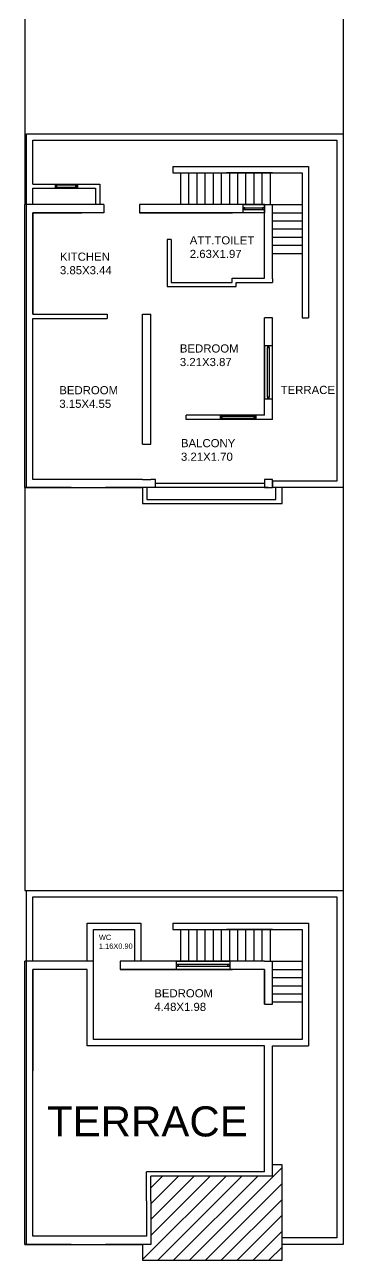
# Model space of a CAD drawing. Header units: metres. Extents: x 1916 to 2048, y 881 to 949.
# Drawn here: x 1960.38 to 1969.38, y 881.28 to 916.19 of the extents above; entities that cross this region are included whole.
import ezdxf

# ---------------------------------------------------------------- set-up
doc = ezdxf.new("R2010")
doc.units = ezdxf.units.M
doc.layers.add('DIL', color=7, linetype='Continuous')
doc.layers.add('WINDOWS', color=5, linetype='Continuous')
doc.styles.get("Standard").update_dxf_attribs({"font": 'arial.ttf'})

msp = doc.modelspace()

# ---------------------------------------------------------------- hatches: boundary and pattern name
h = msp.add_hatch()
h.set_pattern_fill('ANSI31', color=256, scale=0.1)
h.set_pattern_definition([(45, (-87.57945, -35.78175), (-0.224506403, 0.224506403), [])])
h.paths.add_polyline_path([(1967.653, 881.278), (1967.653, 881.728), (1967.653, 883.979), (1967.379, 883.979), (1967.379, 883.708), (1967.379, 883.658), (1963.939, 883.658), (1963.939, 882.958), (1963.939, 881.728), (1963.709, 881.728), (1963.709, 881.278)])

# ---------------------------------------------------------------- linework, layer by layer
for p, q in [((1960.379, 920.874), (1960.379, 911.111)), ((1969.379, 920.874), (1969.379, 913.111)), ((1960.429, 913.111), (1969.379, 913.111)), ((1960.429, 911.111), (1960.429, 913.111)), ((1969.379, 913.111), (1969.379, 903.111)), ((1960.609, 912.931), (1969.199, 912.931)), ((1960.609, 911.691), (1960.609, 912.931)), ((1969.199, 912.931), (1969.199, 903.291)), ((1964.559, 912.191), (1964.559, 912.011)), ((1964.559, 912.011), (1967.319, 912.011)), ((1964.789, 911.111), (1964.789, 912.011)), ((1965.019, 911.111), (1965.019, 912.011)), ((1965.249, 911.111), (1965.249, 912.011)), ((1965.479, 911.111), (1965.479, 912.011)), ((1965.709, 911.111), (1965.709, 912.011)), ((1965.939, 911.111), (1965.939, 912.011)), ((1967.379, 912.011), (1966.079, 912.011)), ((1966.169, 911.111), (1966.169, 912.011)), ((1966.399, 911.111), (1966.399, 912.011)), ((1966.629, 911.111), (1966.629, 912.011)), ((1966.859, 911.111), (1966.859, 912.011)), ((1967.089, 911.111), (1967.089, 912.011)), ((1967.319, 911.111), (1967.319, 912.011)), ((1967.319, 912.011), (1968.219, 912.011)), ((1968.219, 912.011), (1968.219, 907.911)), ((1960.609, 911.691), (1962.498, 911.691)), ((1962.498, 911.691), (1962.498, 911.111)), ((1960.609, 911.111), (1960.609, 911.571)), ((1960.609, 911.121), (1960.609, 911.571)), ((1960.609, 911.571), (1962.378, 911.571)), ((1962.378, 911.571), (1962.378, 911.111)), ((1960.379, 903.111), (1960.379, 911.111)), ((1962.609, 911.111), (1960.379, 911.111)), ((1960.609, 911.111), (1960.609, 911.121)), ((1962.618, 911.111), (1962.609, 911.111)), ((1962.618, 911.111), (1962.618, 910.881)), ((1967.149, 911.111), (1963.618, 911.111)), ((1963.618, 911.111), (1963.618, 910.881)), ((1967.149, 911.111), (1967.149, 911.111)), ((1967.149, 909.031), (1967.149, 911.111)), ((1967.149, 911.111), (1967.379, 911.111)), ((1967.379, 909.008), (1967.379, 911.111)), ((1967.379, 909.008), (1967.379, 911.111)), ((1967.379, 911.111), (1968.219, 911.111)), ((1960.609, 908.011), (1960.609, 910.881)), ((1962.618, 910.881), (1960.609, 910.881)), ((1960.843, 910.881), (1960.609, 910.881)), ((1960.609, 910.881), (1960.609, 908.011)), ((1960.609, 910.881), (1961.989, 910.881)), ((1960.609, 908.011), (1960.609, 910.881)), ((1967.149, 910.881), (1963.618, 910.881)), ((1963.618, 910.881), (1966.248, 910.881)), ((1967.379, 910.881), (1968.219, 910.881)), ((1967.379, 910.651), (1968.219, 910.651)), ((1967.379, 910.421), (1968.219, 910.421)), ((1964.399, 910.121), (1964.399, 908.791)), ((1964.519, 910.121), (1964.399, 910.121)), ((1964.519, 910.121), (1964.519, 908.911)), ((1964.519, 910.121), (1964.519, 908.911)), ((1967.379, 910.191), (1968.219, 910.191)), ((1967.379, 909.961), (1968.219, 909.961)), ((1967.379, 909.731), (1968.219, 909.731)), ((1964.519, 908.911), (1966.237, 908.911)), ((1966.237, 908.911), (1966.237, 909.031)), ((1966.237, 908.911), (1966.237, 909.031)), ((1966.237, 909.031), (1967.149, 909.031)), ((1966.357, 908.791), (1966.357, 908.911)), ((1966.357, 908.911), (1967.149, 908.911)), ((1967.149, 908.911), (1967.379, 908.911)), ((1967.379, 909.008), (1967.379, 908.911)), ((1964.399, 908.791), (1966.237, 908.791)), ((1966.237, 908.791), (1966.357, 908.791)), ((1960.609, 908.011), (1962.709, 908.011)), ((1960.609, 903.341), (1960.609, 907.891)), ((1960.609, 907.891), (1962.709, 907.891)), ((1960.609, 903.341), (1960.609, 907.841)), ((1960.609, 903.341), (1960.609, 907.831)), ((1962.709, 908.011), (1962.709, 907.891)), ((1963.709, 904.341), (1963.709, 908.011)), ((1963.709, 908.011), (1963.939, 908.011)), ((1963.709, 908.011), (1963.939, 908.011)), ((1963.939, 904.341), (1963.939, 908.011)), ((1967.149, 905.161), (1967.149, 907.911)), ((1967.149, 905.161), (1967.149, 907.911)), ((1967.149, 905.161), (1967.149, 907.911)), ((1967.149, 905.161), (1967.149, 907.911)), ((1967.379, 907.911), (1967.149, 907.911)), ((1967.379, 905.091), (1967.379, 907.911)), ((1968.219, 907.911), (1968.399, 907.911)), ((1967.379, 905.091), (1967.379, 906.841)), ((1967.379, 905.041), (1967.379, 906.841)), ((1963.939, 905.161), (1963.939, 905.161)), ((1963.939, 905.041), (1963.939, 905.041)), ((1963.939, 905.041), (1963.939, 905.041)), ((1967.149, 905.161), (1964.939, 905.161)), ((1964.939, 905.041), (1964.939, 905.161)), ((1967.379, 905.041), (1964.939, 905.041)), ((1963.709, 904.341), (1963.939, 904.341)), ((1963.709, 903.341), (1960.609, 903.341)), ((1961.695, 903.341), (1960.609, 903.341)), ((1963.709, 903.341), (1963.939, 903.341)), ((1964.069, 903.341), (1963.939, 903.341)), ((1964.069, 903.111), (1964.069, 903.341)), ((1967.379, 903.341), (1967.149, 903.341)), ((1967.149, 903.341), (1967.149, 903.111)), ((1967.149, 903.291), (1967.149, 903.111)), ((1967.379, 903.111), (1967.379, 903.341)), ((1969.199, 903.291), (1967.379, 903.291)), ((1967.379, 903.291), (1967.379, 903.111)), ((1961.695, 903.111), (1960.379, 903.111)), ((1960.379, 903.111), (1960.559, 903.111)), ((1960.379, 903.111), (1960.379, 891.728)), ((1960.429, 903.111), (1963.709, 903.111)), ((1960.559, 903.111), (1961.695, 903.111)), ((1965.009, 903.111), (1962.659, 903.111)), ((1963.709, 903.111), (1963.709, 902.661)), ((1963.829, 903.111), (1963.829, 902.781)), ((1965.009, 903.231), (1964.069, 903.231)), ((1967.149, 903.231), (1965.009, 903.231)), ((1967.259, 903.111), (1965.009, 903.111)), ((1967.149, 903.111), (1967.379, 903.111)), ((1967.259, 903.111), (1967.379, 903.111)), ((1969.379, 903.111), (1967.379, 903.111)), ((1967.473, 902.781), (1967.473, 903.111)), ((1967.653, 902.661), (1967.653, 903.111)), ((1969.379, 903.111), (1969.379, 891.728)), ((1963.709, 902.661), (1967.653, 902.661)), ((1963.829, 902.781), (1967.473, 902.781)), ((1960.379, 891.728), (1969.379, 891.728)), ((1960.429, 891.728), (1969.379, 891.728)), ((1960.429, 889.728), (1960.429, 891.728)), ((1960.609, 891.548), (1969.199, 891.548)), ((1960.609, 889.728), (1960.609, 891.548)), ((1969.199, 891.548), (1969.199, 881.908)), ((1969.379, 891.728), (1969.379, 881.728)), ((1962.139, 889.728), (1962.139, 890.808)), ((1962.139, 890.808), (1963.659, 890.808)), ((1963.659, 890.808), (1963.659, 889.728)), ((1964.559, 890.808), (1964.559, 890.628)), ((1962.319, 889.728), (1962.319, 890.628)), ((1962.319, 890.628), (1963.479, 890.628)), ((1963.479, 890.628), (1963.479, 889.728)), ((1964.559, 890.628), (1967.319, 890.628)), ((1964.789, 889.728), (1964.789, 890.628)), ((1965.019, 889.728), (1965.019, 890.628)), ((1965.249, 889.728), (1965.249, 890.628)), ((1965.479, 889.728), (1965.479, 890.628)), ((1965.709, 889.728), (1965.709, 890.628)), ((1965.939, 889.728), (1965.939, 890.628)), ((1967.379, 890.628), (1966.079, 890.628)), ((1966.169, 889.728), (1966.169, 890.628)), ((1966.399, 889.728), (1966.399, 890.628)), ((1966.629, 889.728), (1966.629, 890.628)), ((1966.859, 889.728), (1966.859, 890.628)), ((1967.089, 889.728), (1967.089, 890.628)), ((1967.319, 889.728), (1967.319, 890.628)), ((1967.319, 890.628), (1968.219, 890.628)), ((1968.219, 890.628), (1968.219, 887.518)), ((1960.609, 889.728), (1960.609, 890.188)), ((1960.609, 889.738), (1960.609, 890.188)), ((1960.379, 881.728), (1960.379, 889.728)), ((1962.319, 889.728), (1960.379, 889.728)), ((1960.609, 889.728), (1960.609, 889.738)), ((1962.319, 889.498), (1962.319, 889.728)), ((1967.149, 889.728), (1963.079, 889.728)), ((1963.079, 889.728), (1963.079, 889.498)), ((1967.149, 889.728), (1967.379, 889.728)), ((1967.379, 888.518), (1967.379, 889.728)), ((1967.379, 888.518), (1967.379, 889.728)), ((1967.379, 889.728), (1968.219, 889.728)), ((1960.609, 886.628), (1960.609, 889.498)), ((1962.139, 889.498), (1960.609, 889.498)), ((1960.843, 889.498), (1960.609, 889.498)), ((1960.609, 889.498), (1960.609, 886.628)), ((1960.609, 886.628), (1960.609, 889.498)), ((1962.139, 887.338), (1962.139, 889.498)), ((1962.319, 887.518), (1962.319, 889.498)), ((1967.149, 889.498), (1963.079, 889.498)), ((1963.079, 889.498), (1966.248, 889.498)), ((1967.149, 888.518), (1967.149, 889.498)), ((1967.149, 888.518), (1967.149, 889.498)), ((1967.149, 889.498), (1967.149, 888.518)), ((1967.379, 889.498), (1968.219, 889.498)), ((1967.379, 889.268), (1968.219, 889.268)), ((1967.379, 889.038), (1968.219, 889.038)), ((1967.379, 888.808), (1968.219, 888.808)), ((1967.149, 888.518), (1967.379, 888.518)), ((1967.379, 888.578), (1968.219, 888.578)), ((1967.149, 887.338), (1962.139, 887.338)), ((1967.149, 887.518), (1962.319, 887.518)), ((1968.219, 887.518), (1967.149, 887.518)), ((1967.149, 883.778), (1967.149, 887.338)), ((1967.379, 883.708), (1967.379, 887.338)), ((1967.379, 887.338), (1968.399, 887.338)), ((1960.609, 881.958), (1960.609, 886.628)), ((1967.149, 883.778), (1967.149, 886.528)), ((1967.149, 883.778), (1967.149, 886.528)), ((1967.149, 883.778), (1967.149, 886.528)), ((1960.609, 881.958), (1960.609, 886.458)), ((1960.609, 881.958), (1960.609, 886.448)), ((1967.379, 883.708), (1967.379, 885.458)), ((1967.379, 883.658), (1967.379, 885.458)), ((1963.819, 882.958), (1963.819, 883.778)), ((1967.149, 883.778), (1963.819, 883.778)), ((1963.939, 883.778), (1963.939, 883.778)), ((1963.939, 882.958), (1963.939, 883.658)), ((1967.379, 883.658), (1963.939, 883.658)), ((1963.939, 883.658), (1963.939, 883.658)), ((1963.939, 883.658), (1963.939, 883.658)), ((1963.819, 881.958), (1960.609, 881.958)), ((1961.695, 881.958), (1960.609, 881.958)), ((1961.695, 881.728), (1960.379, 881.728)), ((1960.379, 881.728), (1960.559, 881.728)), ((1960.429, 881.728), (1963.709, 881.728)), ((1960.559, 881.728), (1961.695, 881.728)), ((1963.939, 881.728), (1962.659, 881.728)), ((1963.709, 881.728), (1963.709, 881.278)), ((1969.199, 881.908), (1967.653, 881.908)), ((1969.379, 881.728), (1967.653, 881.728)), ((1967.653, 881.278), (1967.653, 881.728)), ((1963.709, 881.278), (1967.653, 881.278))]:
    msp.add_line(p, q)
for points in [[(1964.559, 912.191), (1967.319, 912.191), (1968.399, 912.191), (1968.399, 907.911)], [(1964.559, 890.808), (1967.319, 890.808), (1968.399, 890.808), (1968.399, 887.338)]]:
    msp.add_lwpolyline(points)
at = {"layer": 'DIL', "color": 4}
for p, q in [((1960.429, 903.111), (1960.429, 911.111)), ((1960.429, 881.728), (1960.429, 889.728))]:
    msp.add_line(p, q, dxfattribs=at)
at = {"layer": 'DIL'}
for p, q in [((1967.653, 883.979), (1967.379, 883.979)), ((1967.653, 881.728), (1967.653, 883.979)), ((1963.819, 882.958), (1963.819, 881.958)), ((1963.939, 882.958), (1963.939, 881.728))]:
    msp.add_line(p, q, dxfattribs=at)
at = {"layer": 'WINDOWS'}
for p, q in [((1961.239, 911.691), (1961.239, 911.571)), ((1961.239, 911.691), (1961.868, 911.691)), ((1961.818, 911.656), (1961.289, 911.656)), ((1961.818, 911.606), (1961.818, 911.656)), ((1961.868, 911.691), (1961.868, 911.571)), ((1961.868, 911.571), (1961.239, 911.571)), ((1961.289, 911.606), (1961.818, 911.606)), ((1966.549, 910.881), (1966.549, 911.111)), ((1966.549, 911.111), (1967.149, 911.111)), ((1966.599, 911.021), (1967.099, 911.021)), ((1966.599, 910.971), (1967.099, 910.971)), ((1967.149, 911.111), (1967.149, 911.111)), ((1967.149, 911.111), (1967.149, 910.881)), ((1967.149, 910.881), (1966.549, 910.881)), ((1967.379, 907.121), (1967.149, 907.121)), ((1967.149, 907.121), (1967.149, 905.621)), ((1967.379, 905.621), (1967.379, 907.121)), ((1967.239, 905.671), (1967.239, 907.071)), ((1967.239, 907.071), (1967.289, 907.071)), ((1967.289, 907.071), (1967.289, 905.671)), ((1967.149, 905.621), (1967.379, 905.621)), ((1965.909, 905.041), (1965.909, 905.161)), ((1966.909, 905.161), (1965.909, 905.161)), ((1966.909, 905.041), (1965.909, 905.041)), ((1966.859, 905.126), (1965.959, 905.126)), ((1965.959, 905.076), (1966.859, 905.076)), ((1966.859, 905.076), (1966.859, 905.126)), ((1966.909, 905.161), (1966.909, 905.041)), ((1964.669, 889.498), (1964.669, 889.728)), ((1964.669, 889.728), (1966.169, 889.728)), ((1966.169, 889.728), (1966.169, 889.498)), ((1966.169, 889.498), (1964.669, 889.498)), ((1966.119, 889.638), (1964.719, 889.638)), ((1964.719, 889.588), (1966.119, 889.588)), ((1966.119, 889.588), (1966.119, 889.638))]:
    msp.add_line(p, q, dxfattribs=at)
for points in [[(1961.239, 911.606), (1961.289, 911.606), (1961.289, 911.656), (1961.239, 911.656)], [(1961.818, 911.606), (1961.868, 911.606), (1961.868, 911.656), (1961.818, 911.656)], [(1966.549, 910.971), (1966.599, 910.971), (1966.599, 911.021), (1966.549, 911.021)], [(1967.099, 910.971), (1967.149, 910.971), (1967.149, 911.021), (1967.099, 911.021)], [(1967.239, 907.071), (1967.289, 907.071), (1967.289, 907.121), (1967.239, 907.121)], [(1967.239, 905.621), (1967.289, 905.621), (1967.289, 905.671), (1967.239, 905.671)], [(1965.909, 905.076), (1965.959, 905.076), (1965.959, 905.126), (1965.909, 905.126)], [(1966.859, 905.076), (1966.909, 905.076), (1966.909, 905.126), (1966.859, 905.126)], [(1964.669, 889.588), (1964.719, 889.588), (1964.719, 889.638), (1964.669, 889.638)], [(1966.119, 889.588), (1966.169, 889.588), (1966.169, 889.638), (1966.119, 889.638)]]:
    msp.add_lwpolyline(points, close=True, dxfattribs=at)

# ---------------------------------------------------------------- texts
at = {"attachment_point": 1}
for s, width, insert, char_height in [('ATT.TOILET\\P2.63X1.97', 0.79337, (1965.042, 910.215), 0.23), ('KITCHEN\\P3.85X3.44', 4.54375, (1961.374, 909.754), 0.23), ('BEDROOM\\P3.21X3.87', 6.28681, (1964.762, 907.16), 0.23), ('BEDROOM\\P3.15X4.55', 9.34946, (1961.356, 905.98), 0.23), ('TERRACE', 4.61043, (1967.61, 905.988), 0.23), ('BALCONY\\P3.21X1.70', 12.37095, (1964.793, 904.484), 0.23), ('WC\\P1.16X0.90', 3.15673, (1962.474, 890.479), 0.15), ('TERRACE', 6.94615, (1961.007, 885.628), 0.85)]:
    msp.add_mtext_dynamic_manual_height_columns(s, width=width, gutter_width=12.5, heights=[0], dxfattribs=dict(at, insert=insert, char_height=char_height))
at = {"layer": 'DIL', "insert": (1964.039, 888.938), "char_height": 0.23, "attachment_point": 1}
msp.add_mtext_dynamic_manual_height_columns('BEDROOM\\P4.48X1.98', width=1, gutter_width=12.5, heights=[0], dxfattribs=at)

doc.saveas('drawing.dxf')
